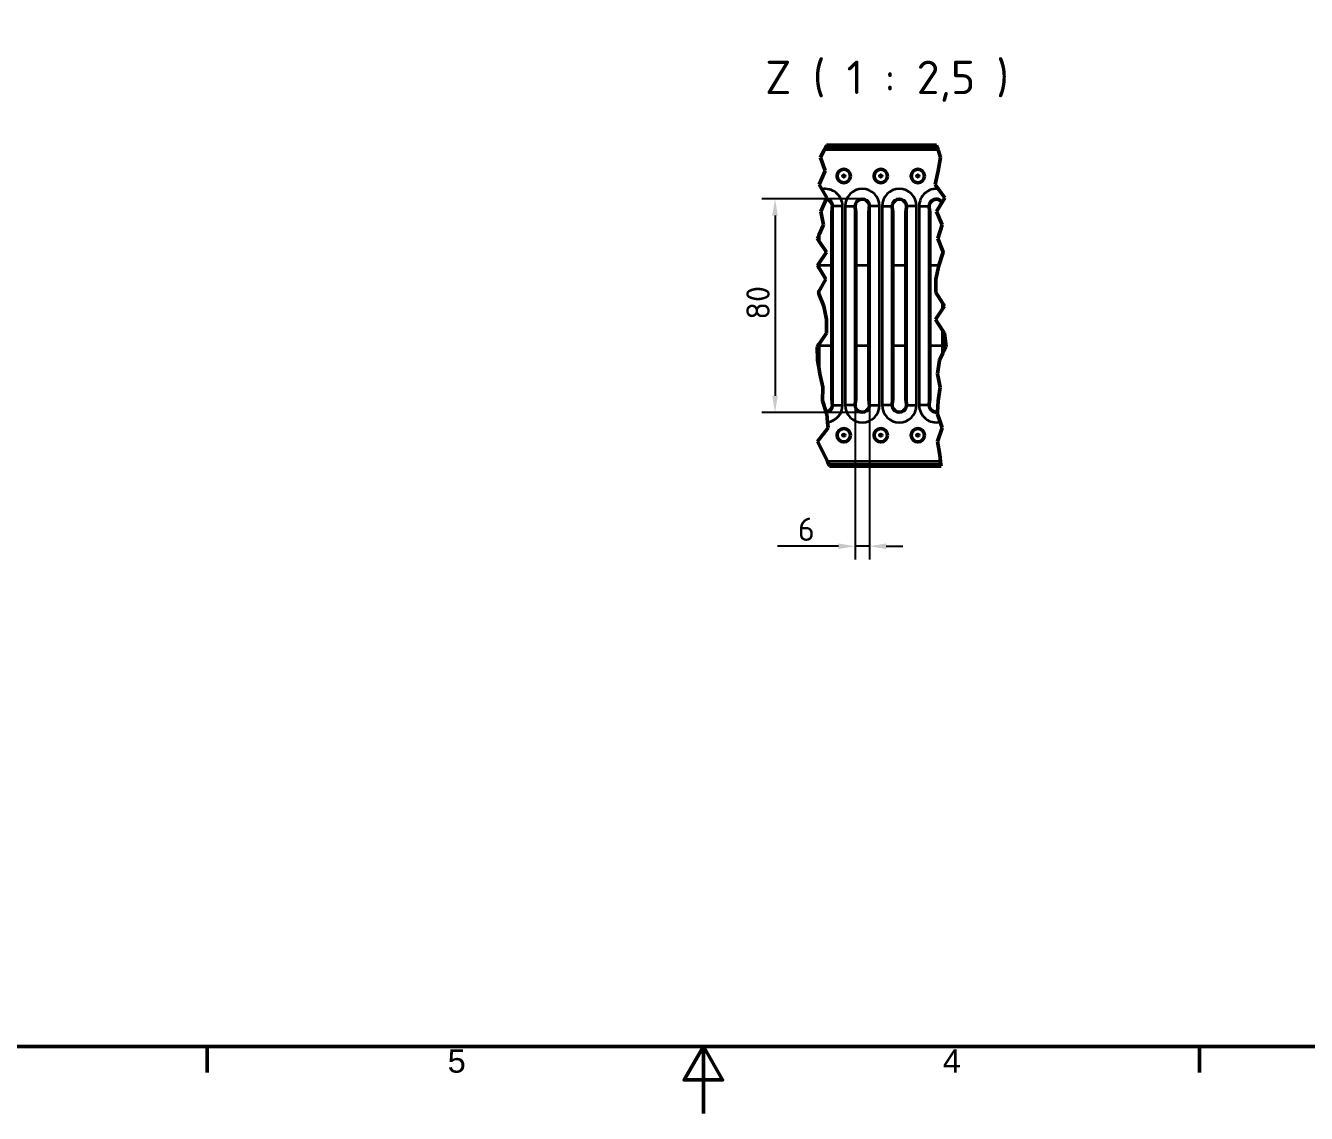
# Model space of a CAD drawing. Header units: millimetres. Extents: x 0 to 2181, y -65 to 1050.
# Drawn here: x 488.9 to 968.1, y 0 to 407 of the extents above; entities that cross this region are included whole.
import ezdxf

# ---------------------------------------------------------------- set-up
doc = ezdxf.new("R2010")
doc.units = ezdxf.units.MM
doc.header["$LTSCALE"] = 2.5
for name, color, linetype, lineweight in [('Bemaßung (ISO)', 7, 'Continuous', 25), ('Bruchlinie (ISO)', 7, 'Continuous', 50), ('Rahmen_0', 7, 'Continuous', 50), ('Rahmen_2', 7, 'Continuous', 50), ('Sichtbar (ISO)', 7, 'Continuous', 50), ('Sichtbar schmal (ISO)', 7, 'Continuous', 35), ('Symbol (ISO)', 7, 'Continuous', 25)]:
    doc.layers.add(name, color=color, linetype=linetype, lineweight=lineweight)
doc.styles.add('Aktuell-DINNach Layer', font='arial.ttf')
doc.styles.add('TXT 3_5', font='isocpeur.ttf')
doc.styles.add('TXT 5_0', font='isocpeur.ttf')
doc.dimstyles.new('Anrin Standard (DIN)', dxfattribs={"dimscale": 2.5, "dimtxt": 3.5, "dimasz": 2.5, "dimexe": 2, "dimexo": 0, "dimgap": 0.7999999999999999, "dimtad": 1, "dimrnd": 1e-08, "dimtxsty": 'TXT 3_5', "dimcen": 0.09, "dimdle": 10, "dimclrd": 256, "dimclre": 256, "dimclrt": 256, "dimadec": 0, "dimazin": 2, "dimtfac": 0.7142857313156128, "dimtmove": 0, "dimatfit": 3, "dimfxl": 1, "dimtolj": 1, "dimlwd": -1, "dimlwe": -1, "dimarcsym": 0})

# ---------------------------------------------------------------- blocks, each defined once
blk = doc.blocks.new('Ränder Standardrahmen')
at = {"layer": 'Rahmen_0'}
for p, q in [((222.7499961853027, 10), (222.7499961853027, 6.100000143051147)), ((371.25, 10), (371.25, 6.100000143051147))]:
    blk.add_line(p, q, dxfattribs=at)
at = {"layer": 'Rahmen_0', "flags": 128}
for points in [[(10, 10), (10, 410), (584.0000152587891, 410), (584.0000152587891, 10), (10, 10)], [(297.0000076293945, 0), (297.0000076293945, 10), (294.1132545471191, 5), (299.8867607116699, 5), (297.0000076293945, 10)]]:
    blk.add_lwpolyline(points, dxfattribs=at)
at = {"layer": 'Rahmen_2', "char_height": 3.499999940395355, "attachment_point": 7, "style": 'Aktuell-DINNach Layer'}
for s, insert in [('5', (258.7286160077879, 6.041311035305261)), ('4', (332.8302156304102, 6.100000059604644))]:
    blk.add_mtext(s, dxfattribs=dict(at, insert=insert))
blk = doc.blocks.new('*D10')
at = {"layer": 'Bemaßung (ISO)', "transparency": 16777216}
for p, q in [((801.9699485430867, 342.167959739979), (764.3156419189601, 342.167959739979)), ((769.3156419189602, 335.917959739979), (769.3156419189602, 268.5167586960371)), ((801.9699485430867, 262.2667586960371), (764.3156419189601, 262.2667586960371))]:
    blk.add_line(p, q, dxfattribs=at)
for points in [[(768.2739752522936, 335.917959739979), (770.3573085856268, 335.917959739979), (769.3156419189602, 342.167959739979)], [(768.2739752522936, 268.5167586960371), (770.3573085856268, 268.5167586960371), (769.3156419189602, 262.2667586960371)]]:
    blk.add_solid(points, dxfattribs=at)
at = {"layer": 'Defpoints', "color": 0, "transparency": 16777216}
for p in [(801.9699485430867, 342.167959739979), (769.3156419189602, 262.2667586960371), (801.9699485430867, 262.2667586960371)]:
    blk.add_point(p, dxfattribs=at)
at = {"layer": 'Bemaßung (ISO)', "transparency": 16777216, "insert": (758.5656419189601, 296.967359218008), "char_height": 8.75, "attachment_point": 1, "rotation": 90, "style": 'TXT 3_5'}
blk.add_mtext('\\A1;80', dxfattribs=at)
blk = doc.blocks.new('*D11')
at = {"layer": 'Bemaßung (ISO)', "transparency": 16777216}
for p, q in [((799.2693480211153, 264.967359218008), (799.2693480211153, 207.1933558069375)), ((804.6705490650572, 264.967359218008), (804.6705490650572, 207.1933558069375)), ((793.0193480211153, 212.1933558069375), (770.3005980211153, 212.1933558069375)), ((804.6705490650572, 212.1933558069375), (799.2693480211153, 212.1933558069375)), ((810.9205490650572, 212.1933558069375), (817.1705490650572, 212.1933558069375))]:
    blk.add_line(p, q, dxfattribs=at)
for points in [[(793.0193480211153, 213.2350224736041), (793.0193480211153, 211.1516891402708), (799.2693480211153, 212.1933558069375)], [(810.9205490650572, 213.2350224736041), (810.9205490650572, 211.1516891402708), (804.6705490650572, 212.1933558069375)]]:
    blk.add_solid(points, dxfattribs=at)
at = {"layer": 'Defpoints', "color": 0, "transparency": 16777216}
for p in [(799.2693480211153, 264.967359218008), (804.6705490650572, 264.967359218008), (804.6705490650572, 212.1933558069375)]:
    blk.add_point(p, dxfattribs=at)
at = {"layer": 'Bemaßung (ISO)', "transparency": 16777216, "insert": (772.3005980211153, 222.9433558069375), "char_height": 8.75, "attachment_point": 1, "style": 'TXT 3_5'}
blk.add_mtext('\\A1; 6', dxfattribs=at)

msp = doc.modelspace()

# ---------------------------------------------------------------- linework, layer by layer
at = {"layer": 'Bruchlinie (ISO)'}
for p, q in [((786.2772694035741, 357.7050548415386), (787.653525172514, 360.467359218009)), ((788.2763094412676, 361.7173592180086), (787.653525172514, 360.467359218009)), ((788.2763094412674, 361.7173592180083), (788.5254231487687, 362.2173592180083)), ((829.7380985693984, 362.2173592180083), (829.9015403198811, 361.7173592180083)), ((830.3101446960877, 360.467359218009), (829.9015403198811, 361.7173592180086)), ((830.3101446960877, 360.467359218009), (831.213096421401, 357.7050548415386)), ((788.0477710613194, 352.6451410365368), (786.2772694035741, 357.7050548415386)), ((831.213096421401, 357.7050548415386), (830.3157409777306, 352.6451410365368)), ((785.8228083657799, 347.585227231535), (788.0477710613194, 352.6451410365368)), ((830.3157409777306, 352.6451410365368), (829.2556457128908, 347.585227231535)), ((786.8353566334628, 345.7730652392187), (785.8228083657799, 347.585227231535)), ((788.6500428953656, 342.5253134263893), (786.8353566334628, 345.7730652392186)), ((829.2556457128908, 347.585227231535), (830.499310725003, 345.8489157030208)), ((830.499310725003, 345.8489157030208), (832.8799018790459, 342.5253134263893)), ((786.4932695298533, 337.4653996215314), (788.4443394240351, 342.0427213049105)), ((788.487037915863, 342.1428944115093), (788.6500428953656, 342.5253134263893)), ((831.8685260687527, 340.9038462918562), (829.7238253141223, 337.4653996215314)), ((832.8799018790459, 342.5253134263893), (831.9117694510311, 340.9731753409032)), ((787.4407918770742, 332.4054858165296), (786.4932695298533, 337.4653996215314)), ((829.7238253141223, 337.4653996215314), (831.7927729744914, 332.4054858165297)), ((785.6448805242375, 328.6041663062598), (787.440791877074, 332.4054858165297)), ((831.7927729744914, 332.4054858165296), (830.2335640928261, 327.3455720115278)), ((785.4193480211154, 328.1267924631888), (785.050264950246, 327.3455720115278)), ((785.050264950246, 327.3455720115278), (785.4193480211153, 326.8090413968515)), ((785.4193480211153, 328.1267924631888), (785.6448805242418, 328.6041663062689)), ((785.6448805242418, 326.48118812456), (785.4193480211153, 326.8090413968516)), ((788.5310141831881, 322.2856582065261), (785.6448805242471, 326.4811881245524)), ((830.2335640928261, 327.3455720115279), (832.1450165619348, 322.6217023050009)), ((785.6448805242363, 317.9683494876822), (788.5310141831881, 322.2856582065261)), ((832.1450165619272, 321.8775529563175), (830.5950885881177, 317.2257444015243)), ((832.1450165619307, 322.6217023050108), (832.2809924379991, 322.2856582065261)), ((832.2809924379991, 322.2856582065261), (832.1450165619307, 321.8775529563279)), ((785.4193480211154, 317.6309799971573), (785.1484468258274, 317.2257444015243)), ((785.1484468258274, 317.2257444015243), (785.4193480211153, 316.7989394586804)), ((785.4193480211153, 317.6309799971572), (785.6448805242418, 317.9683494876903)), ((785.6448805242418, 316.4436129087031), (785.4193480211153, 316.7989394586804)), ((788.3600701231003, 312.1658305965225), (785.644880524247, 316.4436129086948)), ((830.5931954156733, 317.2173592179955), (829.4526819426537, 312.1658305965225)), ((830.5950885881177, 317.2257444015243), (830.5931954156733, 317.2173592179955)), ((785.6448805242368, 307.4463164663824), (788.3600701231003, 312.1658305965225)), ((829.4526819426537, 312.1658305965225), (829.5305549645188, 307.1059167915207)), ((785.4490447599705, 307.1059167915207), (785.6448805242418, 307.4463164663912)), ((785.6448805242418, 306.6489540325493), (785.4490447599705, 307.1059167915207)), ((829.5305549645188, 307.1059167915207), (832.145016561936, 302.9998997595335)), ((787.6175192531207, 302.0460029865189), (785.644880524246, 306.6489540325393)), ((788.6332309303688, 296.9860891815171), (787.6175192531207, 302.0460029865189)), ((832.1450165619307, 302.9998997595419), (832.3705490650572, 302.6457005240209)), ((832.7523999365098, 302.0460029865189), (832.3705490650572, 302.6457005240209)), ((832.3705490650569, 301.4860219110195), (832.7523999365101, 302.0460029865189)), ((832.1450165619252, 301.1552804014261), (829.302046736282, 296.9860891815171)), ((832.3705490650572, 301.4860219110196), (832.1450165619307, 301.1552804014341)), ((788.5250963715092, 291.9261753765153), (788.6332309303688, 296.9860891815171)), ((829.302046736282, 296.9860891815171), (832.145016561936, 292.7976324319888)), ((832.1450165619307, 292.7976324319968), (832.3705490650572, 292.4653625899344)), ((832.7365294415529, 291.9261753765153), (832.3705490650572, 292.4653625899344)), ((785.4193480211153, 287.3945852136932), (785.6448805242418, 287.723659162146)), ((785.6448805242363, 287.7236591621381), (788.5250963715092, 291.9261753765153)), ((833.3525198390365, 286.8662615715135), (832.7365294415531, 291.9261753765153)), ((785.4193480211154, 287.3945852136933), (785.0572587276846, 286.8662615715135)), ((785.0572587276846, 286.8662615715135), (785.1522127059867, 281.8063477665117)), ((832.1450165619261, 284.4520652280018), (830.821713876275, 281.8063477665117)), ((832.3705490650572, 284.9029789064353), (832.1450165619307, 284.4520652280112)), ((832.3705490650572, 284.9029789064352), (833.3525198390365, 286.8662615715135)), ((785.1522127059867, 281.8063477665117), (785.4193480211153, 280.3714537568558)), ((785.6448805242418, 279.1600256176632), (785.4193480211153, 280.3714537568559)), ((786.0942207286885, 276.74643396151), (785.6448805242438, 279.1600256176521)), ((830.8217138762748, 281.8063477665117), (830.1634918227194, 276.74643396151)), ((787.1510880962488, 271.6865201565082), (786.0942207286886, 276.74643396151)), ((830.1634918227194, 276.74643396151), (831.0712034368278, 271.6865201565082)), ((787.1003832098185, 266.6266063515063), (787.1510880962488, 271.6865201565082)), ((831.0712034368278, 271.6865201565082), (830.3950934525154, 266.6266063515064)), ((788.4203399200262, 262.3891641398199), (787.1003832098183, 266.6266063515066)), ((830.3950934525154, 266.6266063515064), (830.114638850957, 262.4095449997702)), ((788.6765385522006, 261.5666925463607), (788.4520827976062, 262.2872603362045)), ((788.9813134898113, 258.5900435422138), (788.6765385522007, 261.5666925463607)), ((830.1075160670595, 262.3024431140313), (830.0585851611391, 261.5666925463607)), ((830.0585851611391, 261.5666925463607), (831.0571880374789, 258.6834375614806)), ((785.2146187200549, 251.446864936501), (789.1946160655426, 256.5067787415028)), ((789.1946160655426, 256.5067787415028), (788.9813134898112, 258.5900435422138)), ((831.811064392408, 256.5067787415028), (830.1141318934887, 251.446864936501)), ((831.0571880374789, 258.6834375614806), (831.811064392408, 256.5067787415028)), ((788.8919057423072, 243.967359218009), (785.2146187200549, 251.446864936501)), ((830.1141318934887, 251.446864936501), (830.9945408764422, 246.3869511314992)), ((830.9945408764422, 246.3869511314992), (831.2422795159036, 243.967359218009)), ((788.8919057423072, 243.967359218009), (789.5064662428028, 242.7173592180086)), ((789.7522904430014, 242.2173592180082), (789.5064662428031, 242.7173592180083)), ((831.3702652715183, 242.7173592180086), (831.2422795159036, 243.9673592180089)), ((831.3702652715183, 242.7173592180082), (831.4214595737642, 242.2173592180082))]:
    msp.add_line(p, q, dxfattribs=at)
for points, weights in [([(788.4443394240382, 342.0427213049178), (788.4652658669454, 342.0918159381551), (788.487037915863, 342.1428944115094)], [1.000002189555759, 1.000212524275474, 1]), ([(831.9117694510311, 340.9731753409033), (831.8898460095941, 340.9380270415202), (831.8685260687566, 340.9038462918627)], [1, 1.000168066981773, 1.000100791181069]), ([(788.4520827976062, 262.2872603362044), (788.4358968065571, 262.3392220415986), (788.4203399200237, 262.3891641398278)], [1, 1.000204026157077, 1.00000179996705]), ([(830.1146388509576, 262.4095449997788), (830.1111476665145, 262.3570497335043), (830.1075160670596, 262.3024431140313)], [1.00000402684155, 1.000207408838713, 1])]:
    msp.add_rational_spline(points, weights, degree=2, dxfattribs=at)
at = {"layer": 'Sichtbar (ISO)'}
for p, q in [((829.9015403198808, 361.7173592180086), (788.2763094412676, 361.7173592180086)), ((829.7380985693984, 362.2173592180083), (788.5254231487687, 362.2173592180083)), ((790.5950165619306, 266.7173592180072), (790.5950165619306, 337.7173592180072)), ((799.4948805242418, 337.7173592180072), (799.4948805242418, 266.7173592180072)), ((804.4450165619306, 266.7173592180072), (804.4450165619306, 337.7173592180072)), ((813.3448805242418, 337.7173592180072), (813.3448805242418, 266.7173592180072)), ((818.2950165619307, 266.7173592180072), (818.2950165619307, 337.7173592180072)), ((827.1948805242419, 337.7173592180072), (827.1948805242419, 266.7173592180072)), ((785.6448805242418, 328.6041663062689), (785.6448805242418, 326.48118812456)), ((832.1450165619307, 321.8775529563279), (832.1450165619307, 322.6217023050108)), ((785.6448805242418, 317.9683494876903), (785.6448805242418, 316.4436129087031)), ((785.6448805242418, 307.4463164663912), (785.6448805242418, 306.6489540325493)), ((832.1450165619307, 301.1552804014341), (832.1450165619307, 302.9998997595419)), ((832.1450165619307, 284.4520652280112), (832.1450165619307, 292.7976324319968)), ((785.6448805242418, 287.723659162146), (785.6448805242418, 279.1600256176632)), ((831.3702652715183, 242.7173592180086), (789.5064662428028, 242.7173592180086)), ((831.4214595737642, 242.2173592180082), (789.7522904430014, 242.2173592180082))]:
    msp.add_line(p, q, dxfattribs=at)
for centre in [(795.0449485430862, 350.717359218009), (808.8949485430863, 350.717359218009), (822.7449485430861, 350.717359218009), (795.0449485430862, 253.717359218009), (808.8949485430863, 253.717359218009), (822.7449485430861, 253.717359218009)]:
    msp.add_circle(centre, 2.500000000000017, dxfattribs=at)
for centre, major_axis, ratio, start_param, end_param in [((788.1199485430863, 339.3958310319833), (-1.001853612098716e-13, 2.666708331054208), 0.9996402079802468, 5.059737879888445, 6.161194496992304), ((801.9699485430863, 339.3958310319833), (-1.001853612098716e-13, 2.666708331054208), 0.9996402079802468, 5.059737879888488, 7.506632734470669), ((815.8199485430863, 339.3958310319833), (-1.001853612098716e-13, 2.666708331054208), 0.9996402079802468, 5.059737879888488, 7.506632734470657), ((829.6699485430862, 339.3958310319833), (-1.001853612098716e-13, 2.666708331054208), 0.9996402079802468, 5.313424579201895, 7.506632734470657), ((790.5950165619306, 339.7173592180072), (1.179069494282346e-16, 1.999999999999999), 0.08748866352592402, 3.141592653551617, 4.587061149216623), ((799.4948805242418, 339.7173592180072), (1.179069494282346e-16, -1.999999999999999), 0.08748866352592402, 4.837716811552756, 6.283185307217763), ((804.4450165619306, 339.7173592180072), (1.179069494282346e-16, 1.999999999999999), 0.08748866352592402, 3.141592653551109, 4.587061149216559), ((813.3448805242418, 339.7173592180072), (1.179069494282346e-16, -1.999999999999999), 0.08748866352592402, 4.83771681155282, 6.28318530721827), ((818.2950165619307, 339.7173592180072), (1.179069494282346e-16, 1.999999999999999), 0.08748866352592402, 3.141592653551109, 4.587061149216559), ((827.1948805242419, 339.7173592180072), (1.179069494282346e-16, -1.999999999999999), 0.08748866352592402, 4.83771681155282, 6.28318530721827), ((788.1199485430863, 265.0388874040324), (9.892725810736825e-14, -2.666708331054692), 0.9996402079800653, 0.1129254036345984, 1.223447427291051), ((790.5950165619306, 264.7173592180072), (3.761128259612069e-16, -2), 0.08748866352592405, 1.696124157962958, 3.141592653551246), ((799.4948805242418, 264.7173592180072), (3.761128259612069e-16, 2), 0.08748866352592405, 0, 1.445468495626836), ((801.9699485430863, 265.0388874040324), (9.892725810736825e-14, -2.666708331054692), 0.9996402079800653, 5.05973787988848, 7.506632734470669), ((804.4450165619306, 264.7173592180072), (3.761128259612069e-16, -2), 0.08748866352592405, 1.696124157962958, 3.141592653550738), ((813.3448805242418, 264.7173592180072), (3.761128259612069e-16, 2), 0.08748866352592405, 0, 1.445468495626836), ((815.8199485430863, 265.0388874040324), (9.892725810736825e-14, -2.666708331054692), 0.9996402079800653, 5.059737879888493, 7.506632734470669), ((818.2950165619307, 264.7173592180072), (3.761128259612069e-16, -2), 0.08748866352592405, 1.696124157962958, 3.141592653550738), ((827.1948805242419, 264.7173592180072), (3.761128259612069e-16, 2), 0.08748866352592405, 0, 1.445468495626836), ((829.6699485430862, 265.0388874040324), (9.892725810736825e-14, -2.666708331054692), 0.9996402079800653, 5.059737879888493, 6.450785123142358)]:
    msp.add_ellipse(centre, major_axis=major_axis, ratio=ratio, start_param=start_param, end_param=end_param, dxfattribs=at)
for points, knots in [([(790.626494805199, 340.3035951718887), (790.6302231338285, 340.2932929842529), (790.6338880128513, 340.2829445424099), (790.6635269574668, 340.1973753825353), (790.6861120083862, 340.1200158466674), (790.7347916824178, 339.9141946922591), (790.7545235084616, 339.7844641385739), (790.7653530509461, 339.6239444977578), (790.7667809735575, 339.5947405415145), (790.7681561987356, 339.5495359711923), (790.7684806526656, 339.5335298212132), (790.768729889876, 339.5089951222133), (790.7687704236405, 339.500456682212), (790.7687595299885, 339.4837295971577), (790.7687116822318, 339.475541149519), (790.768621496601, 339.4673592180078)], [0.001228228912447197, 0.001228228912447197, 0.001228228912447197, 0.001228228912447197, 0.00464899195052748, 0.00464899195052748, 0.02938975104444709, 0.02938975104444709, 0.06890596213597061, 0.06890596213597061, 0.07769372420215459, 0.07769372420215459, 0.08251672831298032, 0.08251672831298032, 0.0850936479685234, 0.0850936479685234, 0.08756848941406101, 0.08756848941406101, 0.08756848941406101, 0.08756848941406101]), ([(799.3212755895715, 339.4673592180078), (799.321126840899, 339.4808541776861), (799.3210932752623, 339.4943662974101), (799.3212681804437, 339.5230937373601), (799.3215070689356, 339.5383091820581), (799.3225401535287, 339.5790625416651), (799.323600232779, 339.6046078054576), (799.3280575156841, 339.6818193503221), (799.3327292826687, 339.7333874738831), (799.3558007541992, 339.9200240149414), (799.3839471329137, 340.0521289258286), (799.4349552910243, 340.2215347642244), (799.4486807461072, 340.2629163504789), (799.4634022809735, 340.3035951718887)], [0, 0, 0, 0, 0.004080736260343215, 0.004080736260343215, 0.008666050060016634, 0.008666050060016634, 0.01635188118644109, 0.01635188118644109, 0.03189008278655049, 0.03189008278655049, 0.07280018899828986, 0.07280018899828986, 0.0863039693324614, 0.0863039693324614, 0.0863039693324614, 0.0863039693324614]), ([(804.476494805199, 340.3035951718887), (804.4802231338284, 340.2932929842529), (804.4838880128513, 340.2829445424099), (804.5135269574669, 340.1973753825353), (804.5361120083861, 340.1200158466674), (804.584791682418, 339.9141946922591), (804.6045235084616, 339.7844641385739), (804.615353050946, 339.6239444977578), (804.6167809735575, 339.5947405415145), (804.6181561987355, 339.5495359711923), (804.6184806526655, 339.5335298212132), (804.618729889876, 339.5089951222133), (804.6187704236406, 339.500456682212), (804.6187595299886, 339.4837295971577), (804.6187116822317, 339.475541149519), (804.618621496601, 339.4673592180078)], [0.001228228912447197, 0.001228228912447197, 0.001228228912447197, 0.001228228912447197, 0.00464899195052748, 0.00464899195052748, 0.02938975104444709, 0.02938975104444709, 0.06890596213597061, 0.06890596213597061, 0.07769372420215459, 0.07769372420215459, 0.08251672831298032, 0.08251672831298032, 0.0850936479685234, 0.0850936479685234, 0.08756848941406101, 0.08756848941406101, 0.08756848941406101, 0.08756848941406101]), ([(813.1712755895716, 339.4673592180078), (813.1711268408989, 339.4808541776861), (813.1710932752624, 339.4943662974101), (813.1712681804437, 339.5230937373601), (813.1715070689356, 339.5383091820581), (813.1725401535288, 339.5790625416651), (813.173600232779, 339.6046078054576), (813.178057515684, 339.6818193503221), (813.1827292826687, 339.7333874738831), (813.2058007541992, 339.9200240149414), (813.2339471329136, 340.0521289258286), (813.2849552910242, 340.2215347642244), (813.2986807461073, 340.2629163504789), (813.3134022809735, 340.3035951718887)], [0, 0, 0, 0, 0.004080736260343215, 0.004080736260343215, 0.008666050060016634, 0.008666050060016634, 0.01635188118644109, 0.01635188118644109, 0.03189008278655049, 0.03189008278655049, 0.07280018899828986, 0.07280018899828986, 0.0863039693324614, 0.0863039693324614, 0.0863039693324614, 0.0863039693324614]), ([(818.326494805199, 340.3035951718887), (818.3302231338284, 340.2932929842529), (818.3338880128513, 340.2829445424099), (818.3635269574668, 340.1973753825357), (818.3861120083861, 340.1200158466676), (818.434791682418, 339.9141946922592), (818.4545235084616, 339.784464138574), (818.4653530509461, 339.6239444977576), (818.4667809735575, 339.5947405415144), (818.4681561987355, 339.5495359711923), (818.4684806526656, 339.5335298212132), (818.468729889876, 339.5089951222146), (818.4687704236406, 339.5004566822145), (818.4687595299886, 339.4837295971562), (818.4687116822317, 339.4755411495162), (818.468621496601, 339.4673592180078)], [0.001228228912447175, 0.001228228912447175, 0.001228228912447175, 0.001228228912447175, 0.00464899195052748, 0.00464899195052748, 0.02938975104434138, 0.02938975104434138, 0.0689059621356802, 0.0689059621356802, 0.07769372420194609, 0.07769372420194609, 0.08251672831282966, 0.08251672831282966, 0.0850936479680157, 0.0850936479680157, 0.087568489412816, 0.087568489412816, 0.087568489412816, 0.087568489412816]), ([(827.0212755895715, 339.4673592180078), (827.0211268408989, 339.4808541776861), (827.0210932752624, 339.4943662974101), (827.0212681804437, 339.5230937373601), (827.0215070689355, 339.5383091820581), (827.0225401535289, 339.5790625416651), (827.023600232779, 339.6046078054576), (827.028057515684, 339.6818193503221), (827.0327292826687, 339.7333874738831), (827.0558007541993, 339.9200240149414), (827.0839471329136, 340.0521289258286), (827.1349552910243, 340.2215347642244), (827.1486807461074, 340.2629163504789), (827.1634022809735, 340.3035951718887)], [0, 0, 0, 0, 0.004080736260343215, 0.004080736260343215, 0.008666050060016634, 0.008666050060016634, 0.01635188118644109, 0.01635188118644109, 0.03189008278655049, 0.03189008278655049, 0.07280018899828986, 0.07280018899828986, 0.0863039693324614, 0.0863039693324614, 0.0863039693324614, 0.0863039693324614]), ([(790.768621496601, 264.9673592180078), (790.7687702452736, 264.9538642583295), (790.7688038109101, 264.9403521386055), (790.7686289057287, 264.9116246986554), (790.7683900172369, 264.8964092539575), (790.7673569326438, 264.8556558943505), (790.7662968533934, 264.830110630558), (790.7618395704883, 264.7528990856931), (790.7571678035036, 264.7013309621318), (790.7340963319733, 264.5146944210746), (790.7059499532589, 264.3825895101876), (790.6549417951484, 264.2131836717913), (790.6412163400653, 264.1718020855367), (790.626494805199, 264.1311232641268)], [0, 0, 0, 0, 0.004080736260336584, 0.004080736260336584, 0.008666050060003549, 0.008666050060003549, 0.01635188118640536, 0.01635188118640536, 0.03189008278654359, 0.03189008278654359, 0.072800188998974, 0.072800188998974, 0.08630396933340197, 0.08630396933340197, 0.08630396933340197, 0.08630396933340197]), ([(799.4634022809735, 264.1311232641268), (799.4596739523439, 264.1414254517625), (799.4560090733211, 264.1517738936057), (799.4263701287056, 264.2373430534803), (799.4037850777863, 264.3147025893483), (799.3551054037546, 264.5205237437564), (799.3353735777108, 264.6502542974416), (799.3245440352263, 264.8107739382577), (799.3231161126149, 264.839977894501), (799.3217408874368, 264.8851824648232), (799.3214164335068, 264.9011886148024), (799.3211671962964, 264.9257233138035), (799.3211266625319, 264.9342617538061), (799.3211375561839, 264.9509888388577), (799.3211854039407, 264.9591772864965), (799.3212755895715, 264.9673592180078)], [0.001228228912435069, 0.001228228912435069, 0.001228228912435069, 0.001228228912435069, 0.004648991950433902, 0.004648991950433902, 0.02938975104339913, 0.02938975104339913, 0.06890596213335447, 0.06890596213335447, 0.07769372419918016, 0.07769372419918016, 0.0825167283098235, 0.0825167283098235, 0.08509364796566143, 0.08509364796566143, 0.08756848941232966, 0.08756848941232966, 0.08756848941232966, 0.08756848941232966]), ([(804.618621496601, 264.9673592180078), (804.6187702452736, 264.9538642583295), (804.6188038109101, 264.9403521386055), (804.6186289057287, 264.9116246986554), (804.618390017237, 264.8964092539575), (804.6173569326436, 264.8556558943505), (804.6162968533935, 264.830110630558), (804.6118395704884, 264.7528990856931), (804.6071678035036, 264.7013309621318), (804.5840963319731, 264.5146944210746), (804.5559499532591, 264.3825895101876), (804.5049417951482, 264.2131836717913), (804.4912163400653, 264.1718020855367), (804.476494805199, 264.1311232641268)], [0, 0, 0, 0, 0.004080736260336584, 0.004080736260336584, 0.008666050060003549, 0.008666050060003549, 0.01635188118640536, 0.01635188118640536, 0.03189008278654359, 0.03189008278654359, 0.072800188998974, 0.072800188998974, 0.08630396933340198, 0.08630396933340198, 0.08630396933340198, 0.08630396933340198]), ([(813.3134022809735, 264.1311232641268), (813.309673952344, 264.1414254517625), (813.3060090733212, 264.1517738936057), (813.2763701287056, 264.2373430534803), (813.2537850777863, 264.3147025893483), (813.2051054037547, 264.5205237437564), (813.1853735777108, 264.6502542974416), (813.1745440352262, 264.8107739382577), (813.1731161126149, 264.839977894501), (813.171740887437, 264.8851824648232), (813.1714164335069, 264.9011886148024), (813.1711671962964, 264.9257233138035), (813.1711266625321, 264.9342617538061), (813.1711375561839, 264.9509888388577), (813.1711854039407, 264.9591772864965), (813.1712755895716, 264.9673592180078)], [0.001228228912436611, 0.001228228912436611, 0.001228228912436611, 0.001228228912436611, 0.004648991950433902, 0.004648991950433902, 0.02938975104339913, 0.02938975104339913, 0.06890596213335447, 0.06890596213335447, 0.07769372419918016, 0.07769372419918016, 0.0825167283098235, 0.0825167283098235, 0.08509364796566143, 0.08509364796566143, 0.08756848941232966, 0.08756848941232966, 0.08756848941232966, 0.08756848941232966]), ([(818.468621496601, 264.9673592180078), (818.4687702452734, 264.9538642583295), (818.4688038109101, 264.9403521386055), (818.4686289057288, 264.9116246986554), (818.468390017237, 264.8964092539575), (818.4673569326437, 264.8556558943505), (818.4662968533935, 264.830110630558), (818.4618395704885, 264.7528990856931), (818.4571678035036, 264.7013309621318), (818.4340963319733, 264.5146944210746), (818.4059499532591, 264.3825895101876), (818.3549417951483, 264.2131836717913), (818.3412163400652, 264.1718020855367), (818.326494805199, 264.1311232641268)], [0, 0, 0, 0, 0.004080736260336584, 0.004080736260336584, 0.008666050060003549, 0.008666050060003549, 0.01635188118640566, 0.01635188118640566, 0.03189008278654454, 0.03189008278654454, 0.07280018899897418, 0.07280018899897418, 0.08630396933340391, 0.08630396933340391, 0.08630396933340391, 0.08630396933340391]), ([(827.1634022809735, 264.1311232641268), (827.1596739523441, 264.1414254517625), (827.156009073321, 264.1517738936057), (827.1263701287056, 264.2373430534803), (827.1037850777863, 264.3147025893483), (827.0551054037547, 264.5205237437564), (827.0353735777109, 264.6502542974416), (827.0245440352262, 264.8107739382577), (827.023116112615, 264.839977894501), (827.021740887437, 264.8851824648232), (827.0214164335069, 264.9011886148024), (827.0211671962965, 264.9257233138035), (827.0211266625319, 264.9342617538061), (827.0211375561839, 264.9509888388577), (827.0211854039406, 264.9591772864965), (827.0212755895715, 264.9673592180078)], [0.001228228912436589, 0.001228228912436589, 0.001228228912436589, 0.001228228912436589, 0.004648991950433902, 0.004648991950433902, 0.02938975104339913, 0.02938975104339913, 0.06890596213335447, 0.06890596213335447, 0.07769372419918016, 0.07769372419918016, 0.0825167283098235, 0.0825167283098235, 0.08509364796566143, 0.08509364796566143, 0.08756848941232966, 0.08756848941232966, 0.08756848941232966, 0.08756848941232966])]:
    msp.add_open_spline(points, degree=3, knots=knots, dxfattribs=at)
at = {"layer": 'Sichtbar schmal (ISO)'}
for p, q in [((830.3101446960877, 360.467359218009), (787.653525172514, 360.467359218009)), ((790.8205490650571, 339.467359218008), (790.768621496601, 339.4673592180078)), ((794.5551722998945, 339.467359218009), (790.8205490650571, 339.467359218008)), ((790.8205490650571, 339.467359218008), (790.8205490650571, 264.967359218008)), ((794.5551722998945, 264.967359218009), (794.5551722998945, 339.467359218009)), ((795.5347247862779, 339.467359218009), (795.5347247862779, 264.967359218009)), ((795.5347247862779, 339.467359218009), (799.2693480211153, 339.467359218008)), ((799.2693480211153, 264.967359218008), (799.2693480211153, 339.467359218008)), ((799.2693480211153, 339.467359218008), (799.3212755895715, 339.4673592180078)), ((804.6705490650572, 339.467359218008), (804.618621496601, 339.4673592180078)), ((808.4051722998945, 339.467359218009), (804.6705490650572, 339.467359218008)), ((804.6705490650572, 339.467359218008), (804.670549065057, 264.967359218008)), ((808.4051722998945, 264.967359218009), (808.4051722998945, 339.467359218009)), ((809.384724786278, 339.467359218009), (809.384724786278, 264.967359218009)), ((809.384724786278, 339.467359218009), (813.1193480211152, 339.467359218008)), ((813.1193480211152, 264.967359218008), (813.1193480211152, 339.467359218008)), ((813.1193480211152, 339.467359218008), (813.1712755895716, 339.4673592180078)), ((818.520549065057, 339.467359218008), (818.4686214966009, 339.4673592180078)), ((822.2551722998945, 339.467359218009), (818.5205490650573, 339.467359218008)), ((818.520549065057, 339.467359218008), (818.520549065057, 264.967359218008)), ((822.2551722998945, 264.967359218009), (822.2551722998945, 339.467359218009)), ((823.234724786278, 339.467359218009), (823.234724786278, 264.967359218009)), ((823.234724786278, 339.467359218009), (826.9693480211153, 339.467359218008)), ((826.9693480211153, 264.967359218008), (826.9693480211153, 339.467359218008)), ((826.9693480211153, 339.467359218008), (827.0212755895717, 339.4673592180078)), ((785.4193480211153, 326.8090413968516), (785.4193480211153, 328.1267924631888)), ((785.4193480211153, 316.7989394586804), (785.4193480211153, 317.6309799971572)), ((790.5950165619306, 317.2173592179955), (785.6448805242418, 317.2173592179955)), ((804.4450165619306, 317.2173592179955), (799.4948805242418, 317.2173592179955)), ((818.2950165619307, 317.2173592179955), (813.3448805242418, 317.2173592179955)), ((830.5931954156733, 317.2173592179955), (827.1948805242419, 317.2173592179955)), ((832.3705490650572, 302.6457005240209), (832.3705490650572, 301.4860219110196)), ((832.3705490650572, 292.4653625899344), (832.3705490650572, 284.9029789064353)), ((785.4193480211153, 280.3714537568559), (785.4193480211153, 287.3945852136932)), ((790.5950165619306, 287.2173592179955), (785.6448805242418, 287.2173592179955)), ((804.4450165619306, 287.2173592179955), (799.4948805242418, 287.2173592179955)), ((818.2950165619307, 287.2173592179955), (813.3448805242418, 287.2173592179955)), ((832.1450165619306, 287.2173592179955), (827.1948805242419, 287.2173592179955)), ((790.8205490650571, 264.967359218008), (790.7686214966009, 264.9673592180078)), ((790.8205490650572, 264.967359218008), (794.5551722998946, 264.967359218009)), ((799.2693480211153, 264.967359218008), (795.5347247862779, 264.967359218009)), ((799.2693480211153, 264.967359218008), (799.3212755895715, 264.9673592180078)), ((804.670549065057, 264.967359218008), (804.6186214966008, 264.9673592180078)), ((804.6705490650572, 264.967359218008), (808.4051722998945, 264.967359218009)), ((813.1193480211152, 264.967359218008), (809.384724786278, 264.967359218009)), ((813.1193480211152, 264.967359218008), (813.1712755895716, 264.9673592180078)), ((818.520549065057, 264.967359218008), (818.4686214966009, 264.9673592180078)), ((818.5205490650573, 264.967359218008), (822.2551722998945, 264.967359218009)), ((826.9693480211153, 264.967359218008), (823.234724786278, 264.967359218009)), ((826.9693480211153, 264.967359218008), (827.0212755895717, 264.9673592180078)), ((788.8919057423072, 243.967359218009), (831.2422795159036, 243.967359218009))]:
    msp.add_line(p, q, dxfattribs=at)
for centre in [(795.0449485430862, 350.7173592180092), (808.8949485430863, 350.7173592180092), (822.7449485430861, 350.7173592180092), (795.0449485430862, 253.7173592180092), (808.8949485430863, 253.7173592180092), (822.7449485430861, 253.7173592180092)]:
    msp.add_circle(centre, 0.5109183429816611, dxfattribs=at)
for centre, radius, start, end in [((788.1199485430863, 339.4673592180091), 6.435223756808242, 0, 101.5146707987439), ((801.9699485430863, 339.467359218009), 6.435223756808277, 0, 180), ((815.8199485430863, 339.467359218009), 6.435223756808277, 0, 180), ((829.6699485430862, 339.467359218009), 6.435223756808281, 82.5952082948827, 180), ((788.1199485430864, 339.467359218008), 2.700600521970896, 0, 82.18766901991272), ((801.9699485430863, 339.467359218008), 2.700600521970955, 0, 180), ((815.8199485430863, 339.4673592180079), 2.700600521970991, 0, 180), ((829.6699485430863, 339.467359218008), 2.700600521970991, 33.88899390168385, 180), ((788.1199485430863, 264.9673592180079), 2.700600521970955, 277.0644261448373, 0), ((788.1199485430863, 264.9673592180089), 6.435223756808271, 277.6922182876226, 0), ((801.9699485430863, 264.967359218009), 6.435223756808277, 180, 0), ((801.9699485430863, 264.9673592180079), 2.700600521970955, 180, 0), ((815.8199485430863, 264.9673592180089), 6.435223756808277, 180, 0), ((815.8199485430863, 264.967359218008), 2.700600521970991, 180, 0), ((829.6699485430862, 264.9673592180089), 6.435223756808277, 180, 282.4489546738529), ((829.6699485430862, 264.9673592180079), 2.700600521970954, 180, 279.3245126229094)]:
    msp.add_arc(centre, radius, start, end, dxfattribs=at)

# ---------------------------------------------------------------- block references
at = {"xscale": 2.5, "yscale": 2.5, "zscale": 2.5}
msp.add_blockref('Ränder Standardrahmen', (0, 0), dxfattribs=at)

# ---------------------------------------------------------------- texts
at = {"layer": 'Symbol (ISO)', "insert": (765.6037501914155, 378.4673592180083), "char_height": 12.5, "attachment_point": 7, "style": 'TXT 5_0'}
msp.add_mtext('Z ( 1 : 2,5 )', dxfattribs=at)

# ---------------------------------------------------------------- dimensions: what is measured, and where the dimension line sits
at = {"layer": 'Bemaßung (ISO)'}
dim = msp.add_linear_dim(base=(769.3156419189602, 262.2667586960371), p1=(801.9699485430863, 342.1679597399789), p2=(801.9699485430863, 262.266758696037), angle=90, dimstyle='Anrin Standard (DIN)', override={"dimgap": 0.7999999999999999, "dimdec": 0, "dimtol": 0, "dimlim": 0, "dimtp": 0, "dimtm": -0, "dimtdec": 2, "dimtofl": 0, "dimatfit": 1}, dxfattribs=at)
dim.commit()
dim.dimension.update_dxf_attribs({"geometry": '*D10', "text_midpoint": (769.3156419189601, 302.217359218008), "dimtype": 160})
dim = msp.add_linear_dim(base=(804.6705490650572, 212.1933558069375), p1=(799.2693480211153, 264.967359218008), p2=(804.6705490650572, 264.967359218008), angle=180, text=' 6', dimstyle='Anrin Standard (DIN)', override={"dimpost": '', "dimatfit": 1}, dxfattribs=at)
dim.commit()
dim.dimension.update_dxf_attribs({"geometry": '*D11', "text_midpoint": (777.5505980211153, 212.1933558069375), "dimtype": 160})

doc.saveas('drawing.dxf')
